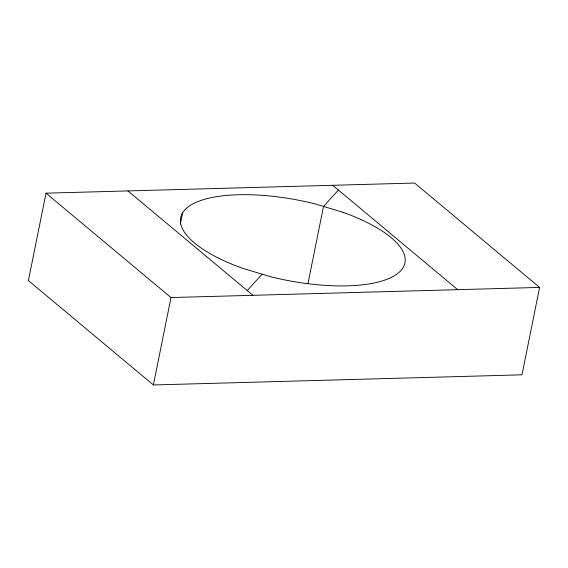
<?xml version="1.0" encoding="UTF-8"?>
<svg xmlns="http://www.w3.org/2000/svg" width="568" height="568" viewBox="0 0 568 568"><rect width="100%" height="100%" fill="white"/><g stroke="black" fill="none" stroke-linecap="round" stroke-linejoin="round"><path stroke-width="0.85" d="M46.022 193.177L28.4 280.585L153.381 384.962L521.978 374.823L539.6 287.415L414.619 183.038L46.022 193.177L171.003 297.561L539.6 287.415M180.375 224.033L182.647 212.787M153.381 384.962L171.003 297.561M307.998 283.446L323.526 206.425L338.393 190.039M247.236 290.56L262.096 274.174M332.713 185.289L457.687 289.673M127.935 190.926L252.916 295.303M342.894 212.262L315.141 203.898A114.381 40.427 11.4 0 0 186.503 208.271A114.381 40.427 11.4 0 0 242.728 268.337L270.482 276.694A114.381 40.427 11.4 0 0 399.119 272.328A114.381 40.427 11.4 0 0 342.894 212.262"/></g></svg>
